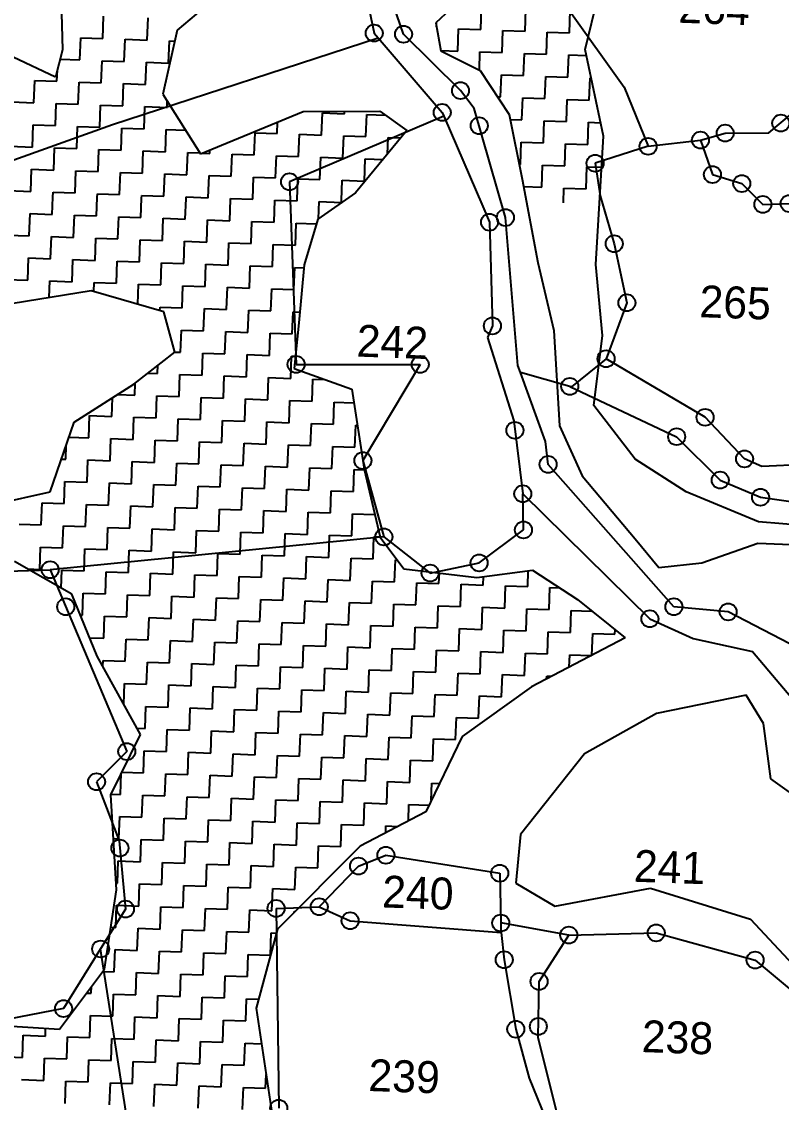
# Model space of a CAD drawing. Header units: metres. Extents: x 287345 to 291891, y 1993918 to 1999987.
# Drawn here: x 288551.9 to 288896.2, y 1998119.4 to 1998609.2 of the extents above; entities that cross this region are included whole.
import ezdxf
from ezdxf.enums import TextEntityAlignment as Align

# ---------------------------------------------------------------- set-up
doc = ezdxf.new("R2010")
doc.units = ezdxf.units.M
doc.header["$MEASUREMENT"] = 0
for name, color, linetype in [('POLY_HATCH', 12, 'Continuous'), ('POLY_PARCEL', 6, 'Continuous'), ('POLY_ROAD', 30, 'Continuous'), ('TEXT_PARCEL', 7, 'Continuous')]:
    doc.layers.add(name, color=color, linetype=linetype)
doc.styles.add('TEXT_MAP', font='')
doc.styles.get('TEXT_MAP').set_extended_font_data('Kruti Dev 050')

msp = doc.modelspace()

# ---------------------------------------------------------------- linework, layer by layer
for centre in [(288711.71, 1998604.03), (288724.97, 1998603.53), (288750.79, 1998577.96), (288742.52, 1998568.09), (288759.26, 1998562.08), (288895.93, 1998563.25), (288859.57, 1998555.52), (288870.77, 1998558.69), (288835.84, 1998552.72), (288811.8, 1998545.02), (288673.33, 1998536.66), (288864.96, 1998539.9), (288878.28, 1998535.86), (288887.84, 1998526.42), (288899.73, 1998526.8), (288763.96, 1998518.32), (288771.13, 1998520.43), (288820.49, 1998508.6), (288826.2, 1998481.8), (288765.23, 1998471.32), (288676.27, 1998453.9), (288732.54, 1998453.87), (288816.75, 1998456.47), (288800.3, 1998443.94), (288861.63, 1998429.9), (288775.44, 1998424.01), (288848.77, 1998421.13), (288706.53, 1998410.28), (288790.48, 1998408.59), (288879.57, 1998411.06), (288868.52, 1998401.43), (288779.03, 1998395.23), (288886.78, 1998393.65), (288716.08, 1998375.71), (288779.32, 1998378.85), (288564.75, 1998360.82), (288759.21, 1998363.91), (288737.03, 1998359.32), (288571.84, 1998344.03), (288847.51, 1998344.06), (288872.1, 1998341.72), (288836.63, 1998338.61), (288599.52, 1998278.41), (288585.82, 1998264.71), (288596.42, 1998234.7), (288716.97, 1998231.46), (288704.56, 1998226.52), (288768.56, 1998223.28), (288686.78, 1998208.07), (288598.95, 1998207.02), (288667.18, 1998207.3), (288700.75, 1998201.71), (288769.03, 1998200.72), (288799.86, 1998195.27), (288839.52, 1998196.24), (288587.69, 1998188.94), (288770.59, 1998184.08), (288884.3, 1998183.94), (288786.39, 1998174.23), (288570.86, 1998161.9), (288786.07, 1998153.84), (288775.84, 1998152.59), (288668.38, 1998116.78)]:
    msp.add_circle(centre, 3.85)
at = {"layer": 'POLY_HATCH'}
for p, q in [((288765.44, 1998632.75), (288739.56, 1998608.66)), ((288807.26, 1998596.53), (288815.38, 1998629.6)), ((288569.82, 1998618.72), (288570.43, 1998596.46)), ((288639.65, 1998619.98), (288622.44, 1998605.3)), ((288739.56, 1998608.66), (288741.9, 1998596.07)), ((288622.44, 1998605.3), (288615.86, 1998576.35)), ((288570.43, 1998596.46), (288567.21, 1998584.07)), ((288741.9, 1998596.07), (288759.65, 1998587.1)), ((288815.61, 1998557.33), (288807.26, 1998596.53)), ((288567.21, 1998584.07), (288548.06, 1998593.09)), ((288759.65, 1998587.1), (288772.85, 1998567.18)), ((288615.86, 1998576.35), (288632.98, 1998549.35)), ((288632.98, 1998549.35), (288679.54, 1998568.54)), ((288679.54, 1998568.54), (288714.3, 1998568.7)), ((288714.3, 1998568.7), (288726.51, 1998559.93)), ((288772.85, 1998567.18), (288778.77, 1998537.79)), ((288726.51, 1998559.93), (288703.26, 1998531.57)), ((288812.16, 1998499.09), (288815.61, 1998557.33)), ((288778.77, 1998537.79), (288785.77, 1998500.02)), ((288703.26, 1998531.57), (288686.15, 1998519.67)), ((288686.15, 1998519.67), (288679.86, 1998499.05)), ((288679.86, 1998499.05), (288677.54, 1998472.73)), ((288785.77, 1998500.02), (288793.02, 1998469.19)), ((288815.19, 1998467.02), (288812.16, 1998499.09)), ((288583.35, 1998487.24), (288541.39, 1998480.39)), ((288616.38, 1998477.74), (288583.35, 1998487.24)), ((288621.3, 1998459.5), (288616.38, 1998477.74)), ((288677.54, 1998472.73), (288675.41, 1998451.96)), ((288793.02, 1998469.19), (288795.67, 1998426.02)), ((288811.29, 1998435.2), (288815.19, 1998467.02)), ((288602.7, 1998444.87), (288621.3, 1998459.5)), ((288675.41, 1998451.96), (288701.5, 1998442.7)), ((288575.68, 1998427.76), (288602.7, 1998444.87)), ((288701.5, 1998442.7), (288707.17, 1998406.37)), ((288829.89, 1998410.92), (288811.29, 1998435.2)), ((288564.83, 1998396.18), (288575.68, 1998427.76)), ((288795.67, 1998426.02), (288805.99, 1998403.42)), ((288853.01, 1998396.2), (288829.89, 1998410.92)), ((288707.17, 1998406.37), (288714.42, 1998375.54)), ((288805.99, 1998403.42), (288830, 1998374.78)), ((288538.2, 1998390.18), (288564.83, 1998396.18)), ((288885.89, 1998382.53), (288853.01, 1998396.2)), ((288913.62, 1998380.16), (288885.89, 1998382.53)), ((288714.42, 1998375.54), (288725.04, 1998361.27)), ((288830, 1998374.78), (288840.67, 1998361.9)), ((288860.21, 1998363.99), (288885.55, 1998372.82)), ((288885.55, 1998372.82), (288920.27, 1998371.59)), ((288574.6, 1998349.8), (288548.71, 1998364.61)), ((288840.67, 1998361.9), (288860.21, 1998363.99)), ((288725.04, 1998361.27), (288758.27, 1998357.32)), ((288758.27, 1998357.32), (288783.41, 1998360.59)), ((288783.41, 1998360.59), (288803.8, 1998347.37)), ((288586.12, 1998321.6), (288574.6, 1998349.8)), ((288803.8, 1998347.37), (288825.43, 1998329.93)), ((288825.43, 1998329.93), (288782.94, 1998307.81)), ((288605.72, 1998286.16), (288586.12, 1998321.6)), ((288782.94, 1998307.81), (288751.55, 1998285.29)), ((288880.31, 1998303.96), (288839.7, 1998295.67)), ((288888.2, 1998291.17), (288880.31, 1998303.96)), ((288839.7, 1998295.67), (288807.07, 1998277.37)), ((288891.49, 1998266.05), (288888.2, 1998291.17)), ((288592.24, 1998258.85), (288605.72, 1998286.16)), ((288751.55, 1998285.29), (288735.05, 1998251.14)), ((288807.07, 1998277.37), (288777.97, 1998240.88)), ((288911.82, 1998251.43), (288891.49, 1998266.05)), ((288594.88, 1998215.68), (288592.24, 1998258.85)), ((288735.05, 1998251.14), (288705.3, 1998235.51)), ((288777.97, 1998240.88), (288775.8, 1998218.72)), ((288705.3, 1998235.51), (288667.81, 1998197.93)), ((288775.8, 1998218.72), (288793.51, 1998208.37)), ((288793.51, 1998208.37), (288836.9, 1998216.56)), ((288836.9, 1998216.56), (288882.28, 1998202.45)), ((288589.44, 1998179.74), (288594.88, 1998215.68)), ((288882.28, 1998202.45), (288907.73, 1998175.15)), ((288667.81, 1998197.93), (288658.21, 1998162.14)), ((288569.02, 1998152.67), (288589.44, 1998179.74)), ((288658.21, 1998162.14), (288669.44, 1998086.71)), ((288512.13, 1998156.07), (288569.02, 1998152.67))]:
    msp.add_line(p, q, dxfattribs=at)
at = {"layer": 'POLY_HATCH', "linetype": 'Continuous'}
for p, q in [((288759.98, 1998605.6), (288760.33, 1998615.65)), ((288780.09, 1998604.89), (288780.44, 1998614.94)), ((288800.19, 1998604.18), (288800.55, 1998614.23)), ((288588.69, 1998601.59), (288589.05, 1998611.65)), ((288608.8, 1998600.88), (288609.16, 1998610.94)), ((288739.89, 1998606.89), (288739.96, 1998609.03)), ((288749.57, 1998595.9), (288749.92, 1998605.96)), ((288749.92, 1998605.96), (288759.98, 1998605.6)), ((288769.68, 1998595.19), (288770.03, 1998605.24)), ((288770.03, 1998605.24), (288780.09, 1998604.89)), ((288789.78, 1998594.48), (288790.14, 1998604.53)), ((288790.14, 1998604.53), (288800.19, 1998604.18)), ((288578.28, 1998591.9), (288578.64, 1998601.95)), ((288578.64, 1998601.95), (288588.69, 1998601.59)), ((288598.39, 1998591.18), (288598.75, 1998601.24)), ((288598.75, 1998601.24), (288608.8, 1998600.88)), ((288618.5, 1998590.47), (288618.86, 1998600.53)), ((288618.86, 1998600.53), (288621.34, 1998600.44)), ((288741.88, 1998596.17), (288749.57, 1998595.9)), ((288759.33, 1998587.27), (288759.62, 1998595.55)), ((288759.62, 1998595.55), (288769.68, 1998595.19)), ((288779.37, 1998584.78), (288779.73, 1998594.83)), ((288779.73, 1998594.83), (288789.78, 1998594.48)), ((288799.48, 1998584.07), (288799.84, 1998594.12)), ((288799.84, 1998594.12), (288807.84, 1998593.84)), ((288569.32, 1998592.21), (288578.28, 1998591.9)), ((288587.98, 1998581.48), (288588.34, 1998591.54)), ((288588.34, 1998591.54), (288598.39, 1998591.18)), ((288608.09, 1998580.77), (288608.45, 1998590.83)), ((288608.45, 1998590.83), (288618.5, 1998590.47)), ((288567.87, 1998582.2), (288568.06, 1998587.34)), ((288768.96, 1998575.08), (288769.32, 1998585.14)), ((288769.32, 1998585.14), (288779.37, 1998584.78)), ((288789.07, 1998574.37), (288789.43, 1998584.42)), ((288789.43, 1998584.42), (288799.48, 1998584.07)), ((288557.46, 1998572.5), (288557.82, 1998582.55)), ((288557.82, 1998582.55), (288567.87, 1998582.2)), ((288577.57, 1998571.79), (288577.93, 1998581.84)), ((288577.93, 1998581.84), (288587.98, 1998581.48)), ((288597.68, 1998571.07), (288598.04, 1998581.13)), ((288598.04, 1998581.13), (288608.09, 1998580.77)), ((288809.18, 1998573.66), (288809.54, 1998583.71)), ((288809.54, 1998583.71), (288809.99, 1998583.7)), ((288767.59, 1998575.13), (288768.96, 1998575.08)), ((288778.66, 1998564.67), (288779.02, 1998574.72)), ((288779.02, 1998574.72), (288789.07, 1998574.37)), ((288798.77, 1998563.96), (288799.13, 1998574.01)), ((288799.13, 1998574.01), (288809.18, 1998573.66)), ((288547.41, 1998572.85), (288557.46, 1998572.5)), ((288567.16, 1998562.09), (288567.52, 1998572.14)), ((288567.52, 1998572.14), (288577.57, 1998571.79)), ((288587.27, 1998561.38), (288587.63, 1998571.43)), ((288587.63, 1998571.43), (288597.68, 1998571.07)), ((288607.38, 1998560.66), (288607.74, 1998570.72)), ((288607.74, 1998570.72), (288617.79, 1998570.36)), ((288617.79, 1998570.36), (288617.89, 1998573.15)), ((288687.82, 1998557.82), (288688.17, 1998567.87)), ((288688.17, 1998567.87), (288698.23, 1998567.52)), ((288698.23, 1998567.52), (288698.27, 1998568.63)), ((288707.93, 1998557.11), (288708.28, 1998567.16)), ((288708.28, 1998567.16), (288716.87, 1998566.86)), ((288773.32, 1998564.86), (288778.66, 1998564.67)), ((288788.36, 1998554.26), (288788.72, 1998564.31)), ((288788.72, 1998564.31), (288798.77, 1998563.96)), ((288556.75, 1998552.39), (288557.11, 1998562.44)), ((288557.11, 1998562.44), (288567.16, 1998562.09)), ((288576.86, 1998551.68), (288577.22, 1998561.73)), ((288577.22, 1998561.73), (288587.27, 1998561.38)), ((288596.97, 1998550.97), (288597.33, 1998561.02)), ((288597.33, 1998561.02), (288607.38, 1998560.66)), ((288617.08, 1998550.25), (288617.43, 1998560.31)), ((288617.43, 1998560.31), (288626.22, 1998560)), ((288667.71, 1998558.53), (288667.89, 1998563.74)), ((288808.47, 1998553.55), (288808.83, 1998563.6)), ((288808.83, 1998563.6), (288814.31, 1998563.41)), ((288657.3, 1998548.83), (288657.65, 1998558.89)), ((288657.65, 1998558.89), (288667.71, 1998558.53)), ((288677.41, 1998548.12), (288677.76, 1998558.17)), ((288677.76, 1998558.17), (288687.82, 1998557.82)), ((288697.51, 1998547.41), (288697.87, 1998557.46)), ((288697.87, 1998557.46), (288707.93, 1998557.11)), ((288717.71, 1998549.2), (288717.98, 1998556.75)), ((288717.98, 1998556.75), (288723.73, 1998556.55)), ((288777.95, 1998544.56), (288778.31, 1998554.62)), ((288778.31, 1998554.62), (288788.36, 1998554.26)), ((288546.7, 1998552.74), (288556.75, 1998552.39)), ((288566.45, 1998541.98), (288566.81, 1998552.03)), ((288566.81, 1998552.03), (288576.86, 1998551.68)), ((288586.56, 1998541.27), (288586.92, 1998551.32)), ((288586.92, 1998551.32), (288596.97, 1998550.97)), ((288606.67, 1998540.56), (288607.02, 1998550.61)), ((288607.02, 1998550.61), (288617.08, 1998550.25)), ((288626.78, 1998539.84), (288627.13, 1998549.9)), ((288627.13, 1998549.9), (288632.75, 1998549.7)), ((288633.75, 1998549.66), (288637.19, 1998549.54)), ((288637.19, 1998549.54), (288637.24, 1998551.11)), ((288798.06, 1998543.85), (288798.42, 1998553.9)), ((288798.42, 1998553.9), (288808.47, 1998553.55)), ((288646.89, 1998539.13), (288647.24, 1998549.19)), ((288647.24, 1998549.19), (288657.3, 1998548.83)), ((288667, 1998538.42), (288667.35, 1998548.47)), ((288667.35, 1998548.47), (288677.41, 1998548.12)), ((288687.1, 1998537.71), (288687.46, 1998547.76)), ((288687.46, 1998547.76), (288697.51, 1998547.41)), ((288707.21, 1998537), (288707.57, 1998547.05)), ((288707.57, 1998547.05), (288715.71, 1998546.76)), ((288777.4, 1998544.58), (288777.95, 1998544.56)), ((288556.04, 1998532.28), (288556.4, 1998542.33)), ((288556.4, 1998542.33), (288566.45, 1998541.98)), ((288576.15, 1998531.57), (288576.51, 1998541.62)), ((288576.51, 1998541.62), (288586.56, 1998541.27)), ((288596.26, 1998530.86), (288596.61, 1998540.91)), ((288596.61, 1998540.91), (288606.67, 1998540.56)), ((288616.37, 1998530.14), (288616.72, 1998540.2)), ((288616.72, 1998540.2), (288626.78, 1998539.84)), ((288787.65, 1998534.15), (288788.01, 1998544.21)), ((288788.01, 1998544.21), (288798.06, 1998543.85)), ((288807.76, 1998533.44), (288808.11, 1998543.49)), ((288808.11, 1998543.49), (288814.77, 1998543.26)), ((288636.48, 1998529.43), (288636.83, 1998539.49)), ((288636.83, 1998539.49), (288646.89, 1998539.13)), ((288656.59, 1998528.72), (288656.94, 1998538.78)), ((288656.94, 1998538.78), (288667, 1998538.42)), ((288676.71, 1998528.47), (288677.05, 1998538.06)), ((288677.05, 1998538.06), (288687.1, 1998537.71)), ((288696.84, 1998528.24), (288697.16, 1998537.35)), ((288697.16, 1998537.35), (288707.21, 1998537)), ((288545.99, 1998532.64), (288556.04, 1998532.28)), ((288566.02, 1998529.71), (288566.09, 1998531.92)), ((288566.09, 1998531.92), (288576.15, 1998531.57)), ((288586.14, 1998529.48), (288586.2, 1998531.21)), ((288586.2, 1998531.21), (288596.26, 1998530.86)), ((288606.27, 1998529.26), (288606.31, 1998530.5)), ((288606.31, 1998530.5), (288616.37, 1998530.14)), ((288779.39, 1998534.44), (288787.65, 1998534.15)), ((288797.47, 1998527.11), (288797.7, 1998533.8)), ((288797.7, 1998533.8), (288807.76, 1998533.44)), ((288565.74, 1998521.87), (288566.02, 1998529.71)), ((288585.85, 1998521.16), (288586.14, 1998529.48)), ((288605.96, 1998520.45), (288606.27, 1998529.26)), ((288626.07, 1998519.73), (288626.4, 1998529.03)), ((288626.4, 1998529.03), (288626.42, 1998529.79)), ((288626.42, 1998529.79), (288636.48, 1998529.43)), ((288646.18, 1998519.02), (288646.52, 1998528.81)), ((288646.52, 1998528.81), (288646.53, 1998529.08)), ((288646.53, 1998529.08), (288656.59, 1998528.72)), ((288666.28, 1998518.31), (288666.64, 1998528.37)), ((288666.64, 1998528.37), (288676.69, 1998528.01)), ((288676.69, 1998528.01), (288676.71, 1998528.47)), ((288686.47, 1998519.9), (288686.75, 1998527.65)), ((288686.75, 1998527.65), (288696.8, 1998527.3)), ((288696.8, 1998527.3), (288696.84, 1998528.24)), ((288555.33, 1998512.17), (288555.68, 1998522.23)), ((288555.68, 1998522.23), (288565.74, 1998521.87)), ((288575.44, 1998511.46), (288575.79, 1998521.51)), ((288575.79, 1998521.51), (288585.85, 1998521.16)), ((288595.55, 1998510.75), (288595.9, 1998520.8)), ((288595.9, 1998520.8), (288605.96, 1998520.45)), ((288615.66, 1998510.04), (288616.01, 1998520.09)), ((288616.01, 1998520.09), (288626.07, 1998519.73)), ((288635.76, 1998509.32), (288636.12, 1998519.38)), ((288636.12, 1998519.38), (288646.18, 1998519.02)), ((288655.87, 1998508.61), (288656.23, 1998518.67)), ((288656.23, 1998518.67), (288666.28, 1998518.31)), ((288675.98, 1998507.9), (288676.34, 1998517.96)), ((288676.34, 1998517.96), (288685.53, 1998517.63)), ((288545.27, 1998512.53), (288555.33, 1998512.17)), ((288565.03, 1998501.76), (288565.38, 1998511.81)), ((288565.38, 1998511.81), (288575.44, 1998511.46)), ((288585.14, 1998501.05), (288585.49, 1998511.1)), ((288585.49, 1998511.1), (288595.55, 1998510.75)), ((288605.25, 1998500.34), (288605.6, 1998510.39)), ((288605.6, 1998510.39), (288615.66, 1998510.04)), ((288625.35, 1998499.63), (288625.71, 1998509.68)), ((288625.71, 1998509.68), (288635.76, 1998509.32)), ((288645.46, 1998498.91), (288645.82, 1998508.97)), ((288645.82, 1998508.97), (288655.87, 1998508.61)), ((288665.57, 1998498.2), (288665.93, 1998508.26)), ((288665.93, 1998508.26), (288675.98, 1998507.9)), ((288554.62, 1998492.06), (288554.97, 1998502.12)), ((288554.97, 1998502.12), (288565.03, 1998501.76)), ((288574.73, 1998491.35), (288575.08, 1998501.4)), ((288575.08, 1998501.4), (288585.14, 1998501.05)), ((288594.84, 1998490.64), (288595.19, 1998500.69)), ((288595.19, 1998500.69), (288605.25, 1998500.34)), ((288614.94, 1998489.93), (288615.3, 1998499.98)), ((288615.3, 1998499.98), (288625.35, 1998499.63)), ((288635.05, 1998489.22), (288635.41, 1998499.27)), ((288635.41, 1998499.27), (288645.46, 1998498.91)), ((288655.16, 1998488.5), (288655.52, 1998498.56)), ((288655.52, 1998498.56), (288665.57, 1998498.2)), ((288675.27, 1998487.79), (288675.63, 1998497.85)), ((288675.63, 1998497.85), (288679.74, 1998497.7)), ((288544.56, 1998492.42), (288554.62, 1998492.06)), ((288564.4, 1998484.15), (288564.67, 1998491.71)), ((288564.67, 1998491.71), (288574.73, 1998491.35)), ((288584.63, 1998486.87), (288584.78, 1998490.99)), ((288584.78, 1998490.99), (288594.84, 1998490.64)), ((288604.57, 1998481.14), (288604.89, 1998490.28)), ((288604.89, 1998490.28), (288614.94, 1998489.93)), ((288624.64, 1998479.52), (288625, 1998489.57)), ((288625, 1998489.57), (288635.05, 1998489.22)), ((288644.75, 1998478.81), (288645.11, 1998488.86)), ((288645.11, 1998488.86), (288655.16, 1998488.5)), ((288664.86, 1998478.09), (288665.22, 1998488.15)), ((288665.22, 1998488.15), (288675.27, 1998487.79)), ((288614.53, 1998478.27), (288614.59, 1998479.87)), ((288614.59, 1998479.87), (288624.64, 1998479.52)), ((288634.34, 1998469.11), (288634.7, 1998479.16)), ((288634.7, 1998479.16), (288644.75, 1998478.81)), ((288654.45, 1998468.39), (288654.81, 1998478.45)), ((288654.81, 1998478.45), (288664.86, 1998478.09)), ((288674.56, 1998467.68), (288674.92, 1998477.74)), ((288674.92, 1998477.74), (288677.97, 1998477.63)), ((288623.93, 1998459.41), (288624.29, 1998469.46)), ((288624.29, 1998469.46), (288634.34, 1998469.11)), ((288644.04, 1998458.7), (288644.4, 1998468.75)), ((288644.4, 1998468.75), (288654.45, 1998468.39)), ((288664.15, 1998457.98), (288664.51, 1998468.04)), ((288664.51, 1998468.04), (288674.56, 1998467.68)), ((288621.3, 1998459.5), (288623.93, 1998459.41)), ((288633.63, 1998449), (288633.99, 1998459.05)), ((288633.99, 1998459.05), (288644.04, 1998458.7)), ((288653.74, 1998448.29), (288654.09, 1998458.34)), ((288654.09, 1998458.34), (288664.15, 1998457.98)), ((288673.85, 1998447.57), (288674.2, 1998457.63)), ((288674.2, 1998457.63), (288675.99, 1998457.57)), ((288613.52, 1998449.71), (288613.65, 1998453.48)), ((288609.06, 1998449.87), (288613.52, 1998449.71)), ((288623.22, 1998439.3), (288623.58, 1998449.35)), ((288623.58, 1998449.35), (288633.63, 1998449)), ((288643.33, 1998438.59), (288643.68, 1998448.64)), ((288643.68, 1998448.64), (288653.74, 1998448.29)), ((288663.44, 1998437.88), (288663.79, 1998447.93)), ((288663.79, 1998447.93), (288673.85, 1998447.57)), ((288683.55, 1998437.16), (288683.9, 1998447.22)), ((288683.9, 1998447.22), (288689.31, 1998447.03)), ((288603.11, 1998440.01), (288603.3, 1998445.34)), ((288592.7, 1998430.31), (288593, 1998438.72)), ((288595.46, 1998440.28), (288603.11, 1998440.01)), ((288612.81, 1998429.6), (288613.17, 1998439.65)), ((288613.17, 1998439.65), (288623.22, 1998439.3)), ((288632.92, 1998428.89), (288633.27, 1998438.94)), ((288633.27, 1998438.94), (288643.33, 1998438.59)), ((288653.03, 1998428.18), (288653.38, 1998438.23)), ((288653.38, 1998438.23), (288663.44, 1998437.88)), ((288673.14, 1998427.47), (288673.49, 1998437.52)), ((288673.49, 1998437.52), (288683.55, 1998437.16)), ((288693.25, 1998426.75), (288693.6, 1998436.81)), ((288693.6, 1998436.81), (288702.47, 1998436.49)), ((288582.29, 1998420.61), (288582.65, 1998430.67)), ((288582.65, 1998430.67), (288592.7, 1998430.31)), ((288602.4, 1998419.9), (288602.75, 1998429.96)), ((288602.75, 1998429.96), (288612.81, 1998429.6)), ((288622.51, 1998419.19), (288622.86, 1998429.24)), ((288622.86, 1998429.24), (288632.92, 1998428.89)), ((288642.62, 1998418.48), (288642.97, 1998428.53)), ((288642.97, 1998428.53), (288653.03, 1998428.18)), ((288662.73, 1998417.77), (288663.08, 1998427.82)), ((288663.08, 1998427.82), (288673.14, 1998427.47)), ((288682.84, 1998417.06), (288683.19, 1998427.11)), ((288683.19, 1998427.11), (288693.25, 1998426.75)), ((288702.94, 1998416.34), (288703.3, 1998426.4)), ((288703.3, 1998426.4), (288704.05, 1998426.37)), ((288571.88, 1998410.91), (288572.11, 1998417.36)), ((288573.33, 1998420.93), (288582.29, 1998420.61)), ((288591.99, 1998410.2), (288592.34, 1998420.26)), ((288592.34, 1998420.26), (288602.4, 1998419.9)), ((288612.1, 1998409.49), (288612.45, 1998419.55)), ((288612.45, 1998419.55), (288622.51, 1998419.19)), ((288632.21, 1998408.78), (288632.56, 1998418.83)), ((288632.56, 1998418.83), (288642.62, 1998418.48)), ((288652.32, 1998408.07), (288652.67, 1998418.12)), ((288652.67, 1998418.12), (288662.73, 1998417.77)), ((288672.42, 1998407.36), (288672.78, 1998417.41)), ((288672.78, 1998417.41), (288682.84, 1998417.06)), ((288692.53, 1998406.64), (288692.89, 1998416.7)), ((288692.89, 1998416.7), (288702.94, 1998416.34)), ((288569.92, 1998410.98), (288571.88, 1998410.91)), ((288581.58, 1998400.5), (288581.93, 1998410.56)), ((288581.93, 1998410.56), (288591.99, 1998410.2)), ((288601.69, 1998399.79), (288602.04, 1998409.85)), ((288602.04, 1998409.85), (288612.1, 1998409.49)), ((288621.8, 1998399.08), (288622.15, 1998409.14)), ((288622.15, 1998409.14), (288632.21, 1998408.78)), ((288641.91, 1998398.37), (288642.26, 1998408.42)), ((288642.26, 1998408.42), (288652.32, 1998408.07)), ((288662.01, 1998397.66), (288662.37, 1998407.71)), ((288662.37, 1998407.71), (288672.42, 1998407.36)), ((288682.12, 1998396.95), (288682.48, 1998407)), ((288682.48, 1998407), (288692.53, 1998406.64)), ((288702.23, 1998396.23), (288702.59, 1998406.29)), ((288702.59, 1998406.29), (288707.23, 1998406.12)), ((288571.17, 1998390.81), (288571.52, 1998400.86)), ((288571.52, 1998400.86), (288581.58, 1998400.5)), ((288591.28, 1998390.09), (288591.63, 1998400.15)), ((288591.63, 1998400.15), (288601.69, 1998399.79)), ((288611.39, 1998389.38), (288611.74, 1998399.44)), ((288611.74, 1998399.44), (288621.8, 1998399.08)), ((288631.5, 1998388.67), (288631.85, 1998398.72)), ((288631.85, 1998398.72), (288641.91, 1998398.37)), ((288651.6, 1998387.96), (288651.96, 1998398.01)), ((288651.96, 1998398.01), (288662.01, 1998397.66)), ((288671.71, 1998387.25), (288672.07, 1998397.3)), ((288672.07, 1998397.3), (288682.12, 1998396.95)), ((288691.82, 1998386.54), (288692.18, 1998396.59)), ((288692.18, 1998396.59), (288702.23, 1998396.23)), ((288560.76, 1998381.11), (288561.11, 1998391.16)), ((288561.11, 1998391.16), (288571.17, 1998390.81)), ((288580.87, 1998380.39), (288581.22, 1998390.45)), ((288581.22, 1998390.45), (288591.28, 1998390.09)), ((288600.98, 1998379.68), (288601.33, 1998389.74)), ((288601.33, 1998389.74), (288611.39, 1998389.38)), ((288621.09, 1998378.97), (288621.44, 1998389.03)), ((288621.44, 1998389.03), (288631.5, 1998388.67)), ((288641.19, 1998378.26), (288641.55, 1998388.31)), ((288641.55, 1998388.31), (288651.6, 1998387.96)), ((288661.3, 1998377.55), (288661.66, 1998387.6)), ((288661.66, 1998387.6), (288671.71, 1998387.25)), ((288681.41, 1998376.84), (288681.77, 1998386.89)), ((288681.77, 1998386.89), (288691.82, 1998386.54)), ((288701.52, 1998376.13), (288701.88, 1998386.18)), ((288701.88, 1998386.18), (288711.93, 1998385.82)), ((288711.93, 1998385.82), (288711.94, 1998386.09)), ((288550.7, 1998381.46), (288560.76, 1998381.11)), ((288570.46, 1998370.7), (288570.81, 1998380.75)), ((288570.81, 1998380.75), (288580.87, 1998380.39)), ((288590.57, 1998369.98), (288590.92, 1998380.04)), ((288590.92, 1998380.04), (288600.98, 1998379.68)), ((288610.67, 1998369.27), (288611.03, 1998379.33)), ((288611.03, 1998379.33), (288621.09, 1998378.97)), ((288630.78, 1998368.56), (288631.14, 1998378.62)), ((288631.14, 1998378.62), (288641.19, 1998378.26)), ((288650.89, 1998367.85), (288651.25, 1998377.9)), ((288651.25, 1998377.9), (288661.3, 1998377.55)), ((288671, 1998367.14), (288671.36, 1998377.19)), ((288671.36, 1998377.19), (288681.41, 1998376.84)), ((288691.11, 1998366.43), (288691.47, 1998376.48)), ((288691.47, 1998376.48), (288701.52, 1998376.13)), ((288711.22, 1998365.72), (288711.58, 1998375.77)), ((288711.58, 1998375.77), (288714.39, 1998375.67)), ((288560.05, 1998361), (288560.4, 1998371.05)), ((288560.4, 1998371.05), (288570.46, 1998370.7)), ((288580.16, 1998360.29), (288580.51, 1998370.34)), ((288580.51, 1998370.34), (288590.57, 1998369.98)), ((288600.26, 1998359.57), (288600.62, 1998369.63)), ((288600.62, 1998369.63), (288610.67, 1998369.27)), ((288620.37, 1998358.86), (288620.73, 1998368.92)), ((288620.73, 1998368.92), (288630.78, 1998368.56)), ((288640.48, 1998358.15), (288640.84, 1998368.21)), ((288640.84, 1998368.21), (288650.89, 1998367.85)), ((288660.59, 1998357.44), (288660.95, 1998367.49)), ((288660.95, 1998367.49), (288671, 1998367.14)), ((288680.7, 1998356.73), (288681.06, 1998366.78)), ((288681.06, 1998366.78), (288691.11, 1998366.43)), ((288700.81, 1998356.02), (288701.17, 1998366.07)), ((288701.17, 1998366.07), (288711.22, 1998365.72)), ((288720.92, 1998355.3), (288721.27, 1998365.36)), ((288721.27, 1998365.36), (288722.02, 1998365.33)), ((288554.69, 1998361.19), (288560.05, 1998361)), ((288569.81, 1998352.53), (288570.1, 1998360.64)), ((288570.1, 1998360.64), (288580.16, 1998360.29)), ((288589.85, 1998349.88), (288590.21, 1998359.93)), ((288590.21, 1998359.93), (288600.26, 1998359.57)), ((288609.96, 1998349.16), (288610.32, 1998359.22)), ((288610.32, 1998359.22), (288620.37, 1998358.86)), ((288630.07, 1998348.45), (288630.43, 1998358.51)), ((288630.43, 1998358.51), (288640.48, 1998358.15)), ((288741.03, 1998354.59), (288741.2, 1998359.35)), ((288781.25, 1998353.17), (288781.5, 1998360.34)), ((288650.18, 1998347.74), (288650.54, 1998357.8)), ((288650.54, 1998357.8), (288660.59, 1998357.44)), ((288670.29, 1998347.03), (288670.65, 1998357.08)), ((288670.65, 1998357.08), (288680.7, 1998356.73)), ((288690.4, 1998346.32), (288690.75, 1998356.37)), ((288690.75, 1998356.37), (288700.81, 1998356.02)), ((288710.51, 1998345.61), (288710.86, 1998355.66)), ((288710.86, 1998355.66), (288720.92, 1998355.3)), ((288730.62, 1998344.89), (288730.97, 1998354.95)), ((288730.97, 1998354.95), (288741.03, 1998354.59)), ((288750.73, 1998344.18), (288751.08, 1998354.24)), ((288751.08, 1998354.24), (288761.14, 1998353.88)), ((288761.14, 1998353.88), (288761.27, 1998357.71)), ((288770.84, 1998343.47), (288771.19, 1998353.53)), ((288771.19, 1998353.53), (288781.25, 1998353.17)), ((288579.44, 1998340.18), (288579.8, 1998350.23)), ((288579.8, 1998350.23), (288589.85, 1998349.88)), ((288599.55, 1998339.47), (288599.91, 1998349.52)), ((288599.91, 1998349.52), (288609.96, 1998349.16)), ((288619.66, 1998338.75), (288620.02, 1998348.81)), ((288620.02, 1998348.81), (288630.07, 1998348.45)), ((288790.94, 1998342.76), (288791.3, 1998352.81)), ((288791.3, 1998352.81), (288795.64, 1998352.66)), ((288639.77, 1998338.04), (288640.13, 1998348.1)), ((288640.13, 1998348.1), (288650.18, 1998347.74)), ((288659.88, 1998337.33), (288660.24, 1998347.39)), ((288660.24, 1998347.39), (288670.29, 1998347.03)), ((288679.99, 1998336.62), (288680.34, 1998346.67)), ((288680.34, 1998346.67), (288690.4, 1998346.32)), ((288700.1, 1998335.91), (288700.45, 1998345.96)), ((288700.45, 1998345.96), (288710.51, 1998345.61)), ((288720.21, 1998335.2), (288720.56, 1998345.25)), ((288720.56, 1998345.25), (288730.62, 1998344.89)), ((288740.32, 1998334.48), (288740.67, 1998344.54)), ((288740.67, 1998344.54), (288750.73, 1998344.18)), ((288760.42, 1998333.77), (288760.78, 1998343.83)), ((288760.78, 1998343.83), (288770.84, 1998343.47)), ((288578.52, 1998340.21), (288579.44, 1998340.18)), ((288589.14, 1998329.77), (288589.5, 1998339.82)), ((288589.5, 1998339.82), (288599.55, 1998339.47)), ((288609.25, 1998329.06), (288609.61, 1998339.11)), ((288609.61, 1998339.11), (288619.66, 1998338.75)), ((288780.53, 1998333.06), (288780.89, 1998343.12)), ((288780.89, 1998343.12), (288790.94, 1998342.76)), ((288800.64, 1998332.35), (288801, 1998342.4)), ((288801, 1998342.4), (288810.37, 1998342.07)), ((288629.36, 1998328.34), (288629.72, 1998338.4)), ((288629.72, 1998338.4), (288639.77, 1998338.04)), ((288649.47, 1998327.63), (288649.83, 1998337.69)), ((288649.83, 1998337.69), (288659.88, 1998337.33)), ((288669.58, 1998326.92), (288669.93, 1998336.97)), ((288669.93, 1998336.97), (288679.99, 1998336.62)), ((288689.69, 1998326.21), (288690.04, 1998336.26)), ((288690.04, 1998336.26), (288700.1, 1998335.91)), ((288709.8, 1998325.5), (288710.15, 1998335.55)), ((288710.15, 1998335.55), (288720.21, 1998335.2)), ((288729.91, 1998324.79), (288730.26, 1998334.84)), ((288730.26, 1998334.84), (288740.32, 1998334.48)), ((288750.01, 1998324.07), (288750.37, 1998334.13)), ((288750.37, 1998334.13), (288760.42, 1998333.77)), ((288582.69, 1998330), (288589.14, 1998329.77)), ((288598.84, 1998319.36), (288599.2, 1998329.41)), ((288599.2, 1998329.41), (288609.25, 1998329.06)), ((288770.12, 1998323.36), (288770.48, 1998333.42)), ((288770.48, 1998333.42), (288780.53, 1998333.06)), ((288790.23, 1998322.65), (288790.59, 1998332.71)), ((288790.59, 1998332.71), (288800.64, 1998332.35)), ((288810.35, 1998322.07), (288810.7, 1998331.99)), ((288810.7, 1998331.99), (288820.75, 1998331.64)), ((288820.75, 1998331.64), (288820.82, 1998333.64)), ((288618.95, 1998318.64), (288619.31, 1998328.7)), ((288619.31, 1998328.7), (288629.36, 1998328.34)), ((288639.06, 1998317.93), (288639.42, 1998327.99)), ((288639.42, 1998327.99), (288649.47, 1998327.63)), ((288659.17, 1998317.22), (288659.52, 1998327.28)), ((288659.52, 1998327.28), (288669.58, 1998326.92)), ((288679.28, 1998316.51), (288679.63, 1998326.56)), ((288679.63, 1998326.56), (288689.69, 1998326.21)), ((288699.39, 1998315.8), (288699.74, 1998325.85)), ((288699.74, 1998325.85), (288709.8, 1998325.5)), ((288719.5, 1998315.09), (288719.85, 1998325.14)), ((288719.85, 1998325.14), (288729.91, 1998324.79)), ((288739.6, 1998314.38), (288739.96, 1998324.43)), ((288739.96, 1998324.43), (288750.01, 1998324.07)), ((288588.69, 1998316.95), (288588.79, 1998319.71)), ((288588.79, 1998319.71), (288598.84, 1998319.36)), ((288759.71, 1998313.66), (288760.07, 1998323.72)), ((288760.07, 1998323.72), (288770.12, 1998323.36)), ((288779.82, 1998312.95), (288780.18, 1998323.01)), ((288780.18, 1998323.01), (288790.23, 1998322.65)), ((288800.09, 1998316.74), (288800.29, 1998322.3)), ((288800.29, 1998322.3), (288810.1, 1998321.95)), ((288608.54, 1998308.95), (288608.9, 1998319)), ((288608.9, 1998319), (288618.95, 1998318.64)), ((288628.65, 1998308.23), (288629, 1998318.29)), ((288629, 1998318.29), (288639.06, 1998317.93)), ((288648.76, 1998307.52), (288649.11, 1998317.58)), ((288649.11, 1998317.58), (288659.17, 1998317.22)), ((288668.87, 1998306.81), (288669.22, 1998316.87)), ((288669.22, 1998316.87), (288679.28, 1998316.51)), ((288688.98, 1998306.1), (288689.33, 1998316.15)), ((288689.33, 1998316.15), (288699.39, 1998315.8)), ((288709.08, 1998305.39), (288709.44, 1998315.44)), ((288709.44, 1998315.44), (288719.5, 1998315.09)), ((288729.19, 1998304.68), (288729.55, 1998314.73)), ((288729.55, 1998314.73), (288739.6, 1998314.38)), ((288749.3, 1998303.97), (288749.66, 1998314.02)), ((288749.66, 1998314.02), (288759.71, 1998313.66)), ((288769.41, 1998303.25), (288769.77, 1998313.31)), ((288769.77, 1998313.31), (288779.82, 1998312.95)), ((288789.83, 1998311.4), (288789.88, 1998312.6)), ((288789.88, 1998312.6), (288791.99, 1998312.52)), ((288598.15, 1998299.85), (288598.49, 1998309.3)), ((288598.49, 1998309.3), (288608.54, 1998308.95)), ((288618.24, 1998298.54), (288618.59, 1998308.59)), ((288618.59, 1998308.59), (288628.65, 1998308.23)), ((288638.35, 1998297.82), (288638.7, 1998307.88)), ((288638.7, 1998307.88), (288648.76, 1998307.52)), ((288658.46, 1998297.11), (288658.81, 1998307.17)), ((288658.81, 1998307.17), (288668.87, 1998306.81)), ((288678.57, 1998296.4), (288678.92, 1998306.46)), ((288678.92, 1998306.46), (288688.98, 1998306.1)), ((288698.67, 1998295.69), (288699.03, 1998305.74)), ((288699.03, 1998305.74), (288709.08, 1998305.39)), ((288718.78, 1998294.98), (288719.14, 1998305.03)), ((288719.14, 1998305.03), (288729.19, 1998304.68)), ((288738.89, 1998294.27), (288739.25, 1998304.32)), ((288739.25, 1998304.32), (288749.3, 1998303.97)), ((288759, 1998293.55), (288759.36, 1998303.61)), ((288759.36, 1998303.61), (288769.41, 1998303.25)), ((288607.83, 1998288.84), (288608.18, 1998298.89)), ((288608.18, 1998298.89), (288618.24, 1998298.54)), ((288627.94, 1998288.13), (288628.29, 1998298.18)), ((288628.29, 1998298.18), (288638.35, 1998297.82)), ((288648.05, 1998287.41), (288648.4, 1998297.47)), ((288648.4, 1998297.47), (288658.46, 1998297.11)), ((288668.16, 1998286.7), (288668.51, 1998296.76)), ((288668.51, 1998296.76), (288678.57, 1998296.4)), ((288688.26, 1998285.99), (288688.62, 1998296.05)), ((288688.62, 1998296.05), (288698.67, 1998295.69)), ((288708.37, 1998285.28), (288708.73, 1998295.33)), ((288708.73, 1998295.33), (288718.78, 1998294.98)), ((288728.48, 1998284.57), (288728.84, 1998294.62)), ((288728.84, 1998294.62), (288738.89, 1998294.27)), ((288748.59, 1998283.86), (288748.95, 1998293.91)), ((288748.95, 1998293.91), (288759, 1998293.55)), ((288604.17, 1998288.97), (288607.83, 1998288.84)), ((288617.53, 1998278.43), (288617.88, 1998288.48)), ((288617.88, 1998288.48), (288627.94, 1998288.13)), ((288637.64, 1998277.72), (288637.99, 1998287.77)), ((288637.99, 1998287.77), (288648.05, 1998287.41)), ((288657.75, 1998277), (288658.1, 1998287.06)), ((288658.1, 1998287.06), (288668.16, 1998286.7)), ((288677.85, 1998276.29), (288678.21, 1998286.35)), ((288678.21, 1998286.35), (288688.26, 1998285.99)), ((288697.96, 1998275.58), (288698.32, 1998285.64)), ((288698.32, 1998285.64), (288708.37, 1998285.28)), ((288718.07, 1998274.87), (288718.43, 1998284.92)), ((288718.43, 1998284.92), (288728.48, 1998284.57)), ((288738.18, 1998274.16), (288738.54, 1998284.21)), ((288738.54, 1998284.21), (288748.59, 1998283.86)), ((288607.12, 1998268.73), (288607.47, 1998278.78)), ((288607.47, 1998278.78), (288617.53, 1998278.43)), ((288627.23, 1998268.02), (288627.58, 1998278.07)), ((288627.58, 1998278.07), (288637.64, 1998277.72)), ((288647.33, 1998267.31), (288647.69, 1998277.36)), ((288647.69, 1998277.36), (288657.75, 1998277)), ((288667.44, 1998266.59), (288667.8, 1998276.65)), ((288667.8, 1998276.65), (288677.85, 1998276.29)), ((288687.55, 1998265.88), (288687.91, 1998275.94)), ((288687.91, 1998275.94), (288697.96, 1998275.58)), ((288707.66, 1998265.17), (288708.02, 1998275.22)), ((288708.02, 1998275.22), (288718.07, 1998274.87)), ((288727.77, 1998264.46), (288728.13, 1998274.51)), ((288728.13, 1998274.51), (288738.18, 1998274.16)), ((288596.71, 1998259.03), (288597.04, 1998268.58)), ((288597.29, 1998269.08), (288607.12, 1998268.73)), ((288616.82, 1998258.32), (288617.17, 1998268.37)), ((288617.17, 1998268.37), (288627.23, 1998268.02)), ((288636.92, 1998257.61), (288637.28, 1998267.66)), ((288637.28, 1998267.66), (288647.33, 1998267.31)), ((288657.03, 1998256.89), (288657.39, 1998266.95)), ((288657.39, 1998266.95), (288667.44, 1998266.59)), ((288677.14, 1998256.18), (288677.5, 1998266.24)), ((288677.5, 1998266.24), (288687.55, 1998265.88)), ((288697.25, 1998255.47), (288697.61, 1998265.53)), ((288697.61, 1998265.53), (288707.66, 1998265.17)), ((288717.36, 1998254.76), (288717.72, 1998264.81)), ((288717.72, 1998264.81), (288727.77, 1998264.46)), ((288737.55, 1998256.32), (288737.83, 1998264.1)), ((288737.83, 1998264.1), (288741.25, 1998263.98)), ((288592.41, 1998259.18), (288596.71, 1998259.03)), ((288606.41, 1998248.62), (288606.76, 1998258.67)), ((288606.76, 1998258.67), (288616.82, 1998258.32)), ((288626.51, 1998247.91), (288626.87, 1998257.96)), ((288626.87, 1998257.96), (288636.92, 1998257.61)), ((288646.62, 1998247.2), (288646.98, 1998257.25)), ((288646.98, 1998257.25), (288657.03, 1998256.89)), ((288666.73, 1998246.48), (288667.09, 1998256.54)), ((288667.09, 1998256.54), (288677.14, 1998256.18)), ((288686.84, 1998245.77), (288687.2, 1998255.83)), ((288687.2, 1998255.83), (288697.25, 1998255.47)), ((288706.95, 1998245.06), (288707.31, 1998255.12)), ((288707.31, 1998255.12), (288717.36, 1998254.76)), ((288727.15, 1998246.99), (288727.41, 1998254.4)), ((288727.41, 1998254.4), (288736.47, 1998254.08)), ((288595.99, 1998238.92), (288596.35, 1998248.97)), ((288596.35, 1998248.97), (288606.41, 1998248.62)), ((288616.1, 1998238.21), (288616.46, 1998248.26)), ((288616.46, 1998248.26), (288626.51, 1998247.91)), ((288636.21, 1998237.5), (288636.57, 1998247.55)), ((288636.57, 1998247.55), (288646.62, 1998247.2)), ((288656.32, 1998236.79), (288656.68, 1998246.84)), ((288656.68, 1998246.84), (288666.73, 1998246.48)), ((288676.43, 1998236.07), (288676.79, 1998246.13)), ((288676.79, 1998246.13), (288686.84, 1998245.77)), ((288696.54, 1998235.36), (288696.9, 1998245.42)), ((288696.9, 1998245.42), (288706.95, 1998245.06)), ((288716.89, 1998241.61), (288717, 1998244.71)), ((288717, 1998244.71), (288722.43, 1998244.51)), ((288593.46, 1998239.01), (288595.99, 1998238.92)), ((288605.69, 1998228.51), (288606.05, 1998238.56)), ((288606.05, 1998238.56), (288616.1, 1998238.21)), ((288625.8, 1998227.8), (288626.16, 1998237.85)), ((288626.16, 1998237.85), (288636.21, 1998237.5)), ((288645.91, 1998227.09), (288646.27, 1998237.14)), ((288646.27, 1998237.14), (288656.32, 1998236.79)), ((288666.02, 1998226.38), (288666.38, 1998236.43)), ((288666.38, 1998236.43), (288676.43, 1998236.07)), ((288686.13, 1998225.66), (288686.49, 1998235.72)), ((288686.49, 1998235.72), (288696.54, 1998235.36)), ((288595.28, 1998218.81), (288595.64, 1998228.87)), ((288595.64, 1998228.87), (288605.69, 1998228.51)), ((288615.39, 1998218.1), (288615.75, 1998228.15)), ((288615.75, 1998228.15), (288625.8, 1998227.8)), ((288635.5, 1998217.39), (288635.86, 1998227.44)), ((288635.86, 1998227.44), (288645.91, 1998227.09)), ((288655.61, 1998216.68), (288655.97, 1998226.73)), ((288655.97, 1998226.73), (288666.02, 1998226.38)), ((288675.72, 1998215.97), (288676.08, 1998226.02)), ((288676.08, 1998226.02), (288686.13, 1998225.66)), ((288594.69, 1998218.83), (288595.28, 1998218.81)), ((288604.98, 1998208.4), (288605.34, 1998218.46)), ((288605.34, 1998218.46), (288615.39, 1998218.1)), ((288625.09, 1998207.69), (288625.45, 1998217.74)), ((288625.45, 1998217.74), (288635.5, 1998217.39)), ((288645.2, 1998206.98), (288645.56, 1998217.03)), ((288645.56, 1998217.03), (288655.61, 1998216.68)), ((288665.31, 1998206.27), (288665.66, 1998216.32)), ((288665.66, 1998216.32), (288675.72, 1998215.97)), ((288594.57, 1998198.7), (288594.93, 1998208.76)), ((288594.93, 1998208.76), (288604.98, 1998208.4)), ((288614.68, 1998197.99), (288615.04, 1998208.05)), ((288615.04, 1998208.05), (288625.09, 1998207.69)), ((288634.79, 1998197.28), (288635.15, 1998207.33)), ((288635.15, 1998207.33), (288645.2, 1998206.98)), ((288654.9, 1998196.57), (288655.25, 1998206.62)), ((288655.25, 1998206.62), (288665.31, 1998206.27)), ((288675.35, 1998205.49), (288675.36, 1998205.91)), ((288675.36, 1998205.91), (288675.76, 1998205.9)), ((288592.33, 1998198.78), (288594.57, 1998198.7)), ((288604.27, 1998188.29), (288604.63, 1998198.35)), ((288604.63, 1998198.35), (288614.68, 1998197.99)), ((288624.38, 1998187.58), (288624.74, 1998197.64)), ((288624.74, 1998197.64), (288634.79, 1998197.28)), ((288644.49, 1998186.87), (288644.84, 1998196.92)), ((288644.84, 1998196.92), (288654.9, 1998196.57)), ((288664.6, 1998186.16), (288664.95, 1998196.21)), ((288664.95, 1998196.21), (288667.33, 1998196.13)), ((288593.86, 1998178.59), (288594.22, 1998188.65)), ((288594.22, 1998188.65), (288604.27, 1998188.29)), ((288613.97, 1998177.88), (288614.33, 1998187.94)), ((288614.33, 1998187.94), (288624.38, 1998187.58)), ((288634.08, 1998177.17), (288634.43, 1998187.22)), ((288634.43, 1998187.22), (288644.49, 1998186.87)), ((288654.19, 1998176.46), (288654.54, 1998186.51)), ((288654.54, 1998186.51), (288664.6, 1998186.16)), ((288588.72, 1998178.78), (288593.86, 1998178.59)), ((288603.56, 1998168.18), (288603.91, 1998178.24)), ((288603.91, 1998178.24), (288613.97, 1998177.88)), ((288623.67, 1998167.47), (288624.02, 1998177.53)), ((288624.02, 1998177.53), (288634.08, 1998177.17)), ((288643.78, 1998166.76), (288644.13, 1998176.81)), ((288644.13, 1998176.81), (288654.19, 1998176.46)), ((288581.32, 1998168.97), (288583.45, 1998168.89)), ((288583.45, 1998168.89), (288583.56, 1998171.94)), ((288593.15, 1998158.48), (288593.5, 1998168.54)), ((288593.5, 1998168.54), (288603.56, 1998168.18)), ((288613.26, 1998157.77), (288613.61, 1998167.83)), ((288613.61, 1998167.83), (288623.67, 1998167.47)), ((288633.37, 1998157.06), (288633.72, 1998167.12)), ((288633.72, 1998167.12), (288643.78, 1998166.76)), ((288653.48, 1998156.35), (288653.83, 1998166.4)), ((288653.83, 1998166.4), (288659.3, 1998166.21)), ((288582.74, 1998148.79), (288583.09, 1998158.84)), ((288583.09, 1998158.84), (288593.15, 1998158.48)), ((288602.85, 1998148.07), (288603.2, 1998158.13)), ((288603.2, 1998158.13), (288613.26, 1998157.77)), ((288562.63, 1998149.5), (288562.75, 1998153.04)), ((288622.96, 1998147.36), (288623.31, 1998157.42)), ((288623.31, 1998157.42), (288633.37, 1998157.06)), ((288643.07, 1998146.65), (288643.42, 1998156.71)), ((288643.42, 1998156.71), (288653.48, 1998156.35)), ((288552.22, 1998139.8), (288552.57, 1998149.85)), ((288552.57, 1998149.85), (288562.63, 1998149.5)), ((288572.33, 1998139.09), (288572.68, 1998149.14)), ((288572.68, 1998149.14), (288582.74, 1998148.79)), ((288592.44, 1998138.38), (288592.79, 1998148.43)), ((288592.79, 1998148.43), (288602.85, 1998148.07)), ((288612.55, 1998137.66), (288612.9, 1998147.72)), ((288612.9, 1998147.72), (288622.96, 1998147.36)), ((288632.66, 1998136.95), (288633.01, 1998147.01)), ((288633.01, 1998147.01), (288643.07, 1998146.65)), ((288652.76, 1998136.24), (288653.12, 1998146.3)), ((288653.12, 1998146.3), (288660.6, 1998146.03)), ((288542.16, 1998140.15), (288552.22, 1998139.8)), ((288561.92, 1998129.39), (288562.27, 1998139.44)), ((288562.27, 1998139.44), (288572.33, 1998139.09)), ((288582.03, 1998128.68), (288582.38, 1998138.73)), ((288582.38, 1998138.73), (288592.44, 1998138.38)), ((288602.14, 1998127.97), (288602.49, 1998138.02)), ((288602.49, 1998138.02), (288612.55, 1998137.66)), ((288622.24, 1998127.25), (288622.6, 1998137.31)), ((288622.6, 1998137.31), (288632.66, 1998136.95)), ((288642.35, 1998126.54), (288642.71, 1998136.6)), ((288642.71, 1998136.6), (288652.76, 1998136.24)), ((288551.86, 1998129.74), (288561.92, 1998129.39)), ((288571.62, 1998118.98), (288571.97, 1998129.03)), ((288571.97, 1998129.03), (288582.03, 1998128.68)), ((288591.73, 1998118.27), (288592.08, 1998128.32)), ((288592.08, 1998128.32), (288602.14, 1998127.97)), ((288662.46, 1998125.83), (288662.68, 1998132.07)), ((288611.83, 1998117.56), (288612.19, 1998127.61)), ((288612.19, 1998127.61), (288622.24, 1998127.25)), ((288631.94, 1998116.84), (288632.3, 1998126.9)), ((288632.3, 1998126.9), (288642.35, 1998126.54)), ((288652.05, 1998116.13), (288652.41, 1998126.19)), ((288652.41, 1998126.19), (288662.46, 1998125.83))]:
    msp.add_line(p, q, dxfattribs=at)
at = {"layer": 'POLY_PARCEL'}
for p, q in [((288799.56, 1998615.07), (288824.92, 1998579.49)), ((288593.07, 1998562.61), (288713.53, 1998601.91)), ((288824.92, 1998579.49), (288835.84, 1998552.72)), ((288890.57, 1998558.78), (288906.48, 1998572.06)), ((288743.26, 1998566.39), (288673.33, 1998536.66)), ((288433.56, 1998505.68), (288593.07, 1998562.61)), ((288835.84, 1998552.72), (288859.57, 1998555.52)), ((288859.57, 1998555.52), (288870.77, 1998558.69)), ((288859.57, 1998555.52), (288864.96, 1998539.9)), ((288870.77, 1998558.69), (288890.57, 1998558.78)), ((288835.84, 1998552.72), (288811.8, 1998545.02)), ((288811.8, 1998545.02), (288814.13, 1998530.21)), ((288864.96, 1998539.9), (288878.28, 1998535.86)), ((288673.33, 1998536.66), (288676.27, 1998453.9)), ((288878.28, 1998535.86), (288887.84, 1998526.42)), ((288814.13, 1998530.21), (288820.49, 1998508.6)), ((288887.84, 1998526.42), (288899.73, 1998526.8)), ((288820.49, 1998508.6), (288826.2, 1998481.8)), ((288826.2, 1998481.8), (288816.75, 1998456.47)), ((288816.75, 1998456.47), (288801.08, 1998443.72)), ((288861.63, 1998429.9), (288816.75, 1998456.47)), ((288676.27, 1998453.9), (288732.54, 1998453.87)), ((288732.54, 1998453.87), (288706.53, 1998410.28)), ((288800.3, 1998443.94), (288777.95, 1998450.22)), ((288800.3, 1998443.94), (288848.77, 1998421.13)), ((288801.08, 1998443.72), (288800.3, 1998443.94)), ((288879.57, 1998411.06), (288861.63, 1998429.9)), ((288848.77, 1998421.13), (288868.52, 1998401.43)), ((288706.53, 1998410.28), (288716.08, 1998375.71)), ((288887.37, 1998407.62), (288879.57, 1998411.06)), ((288907.2, 1998408.5), (288887.37, 1998407.62)), ((288868.52, 1998401.43), (288886.78, 1998393.65)), ((288779.32, 1998378.85), (288779.03, 1998395.23)), ((288886.78, 1998393.65), (288951.6, 1998384.71)), ((288759.21, 1998363.91), (288779.32, 1998378.85)), ((288716.08, 1998375.71), (288564.75, 1998360.82)), ((288716.08, 1998375.71), (288737.03, 1998359.32)), ((288737.03, 1998359.32), (288759.21, 1998363.91)), ((288518.64, 1998359.38), (288564.75, 1998360.82)), ((288564.75, 1998360.82), (288599.52, 1998278.41)), ((288599.52, 1998278.41), (288585.82, 1998264.71)), ((288585.82, 1998264.71), (288596.13, 1998237.93)), ((288596.13, 1998237.93), (288598.95, 1998207.02)), ((288704.56, 1998226.52), (288716.97, 1998231.46)), ((288716.97, 1998231.46), (288768.56, 1998223.28)), ((288686.78, 1998208.07), (288704.56, 1998226.52)), ((288768.56, 1998223.28), (288769.03, 1998200.72)), ((288598.95, 1998207.02), (288587.69, 1998188.94)), ((288667.18, 1998207.3), (288686.78, 1998208.07)), ((288667.18, 1998207.3), (288668.38, 1998116.78)), ((288686.78, 1998208.07), (288700.75, 1998201.71)), ((288700.75, 1998201.71), (288769.21, 1998196.44)), ((288799.86, 1998195.27), (288769.03, 1998200.72)), ((288769.03, 1998200.72), (288769.11, 1998197.33)), ((288769.11, 1998197.33), (288769.21, 1998196.44)), ((288769.21, 1998196.44), (288770.59, 1998184.08)), ((288786.39, 1998174.23), (288799.86, 1998195.27)), ((288799.86, 1998195.27), (288839.52, 1998196.24)), ((288839.52, 1998196.24), (288884.3, 1998183.94)), ((288587.69, 1998188.94), (288570.86, 1998161.9)), ((288606.36, 1998068.92), (288587.69, 1998188.94)), ((288770.59, 1998184.08), (288775.84, 1998152.59)), ((288884.3, 1998183.94), (288914.82, 1998158.46)), ((288785.98, 1998148.81), (288786.39, 1998174.23)), ((288570.86, 1998161.9), (288540.32, 1998156.14)), ((288775.84, 1998152.59), (288781.91, 1998130.37)), ((288795.52, 1998110.56), (288785.98, 1998148.81)), ((288781.91, 1998130.37), (288791.5, 1998106.87))]:
    msp.add_line(p, q, dxfattribs=at)
at = {"layer": 'POLY_ROAD'}
for p, q in [((288724.97, 1998603.53), (288709.81, 1998648.08)), ((288708.69, 1998618.22), (288711.71, 1998604.03)), ((288711.71, 1998604.03), (288713.53, 1998601.91)), ((288750.79, 1998577.96), (288724.97, 1998603.53)), ((288713.53, 1998601.91), (288742.52, 1998568.09)), ((288757.02, 1998569.93), (288750.79, 1998577.96)), ((288771.13, 1998520.43), (288757.02, 1998569.93)), ((288742.52, 1998568.09), (288743.26, 1998566.39)), ((288743.26, 1998566.39), (288760.98, 1998525.47)), ((288760.98, 1998525.47), (288763.96, 1998518.32)), ((288776.8, 1998453.38), (288771.13, 1998520.43)), ((288763.96, 1998518.32), (288765.23, 1998471.32)), ((288765.23, 1998471.32), (288762.99, 1998466.12)), ((288762.99, 1998466.12), (288774.91, 1998428.25)), ((288777.95, 1998450.22), (288776.8, 1998453.38)), ((288789.38, 1998418.9), (288777.95, 1998450.22)), ((288774.91, 1998428.25), (288779.03, 1998395.23)), ((288790.48, 1998408.59), (288789.38, 1998418.9)), ((288847.51, 1998344.06), (288790.48, 1998408.59)), ((288779.03, 1998395.23), (288836.63, 1998338.61)), ((288872.1, 1998341.72), (288847.51, 1998344.06)), ((288920.68, 1998316.43), (288872.1, 1998341.72)), ((288836.63, 1998338.61), (288856.29, 1998329.7)), ((288856.29, 1998329.7), (288883.09, 1998323.76)), ((288883.09, 1998323.76), (288908.09, 1998294.2))]:
    msp.add_line(p, q, dxfattribs=at)

# ---------------------------------------------------------------- texts
at = {"layer": 'TEXT_PARCEL', "style": 'TEXT_MAP'}
for s, p in [('264', (288865.82, 1998615.43)), ('265', (288875.32, 1998481.97)), ('242', (288719.96, 1998464.22)), ('241', (288845.58, 1998226.21)), ('240', (288731.49, 1998214.47)), ('238', (288849.16, 1998148.91)), ('239', (288725.27, 1998131.26))]:
    msp.add_text(s, height=14.488, rotation=357.9734, dxfattribs=at).set_placement(p, align=Align.MIDDLE)

doc.saveas('drawing.dxf')
